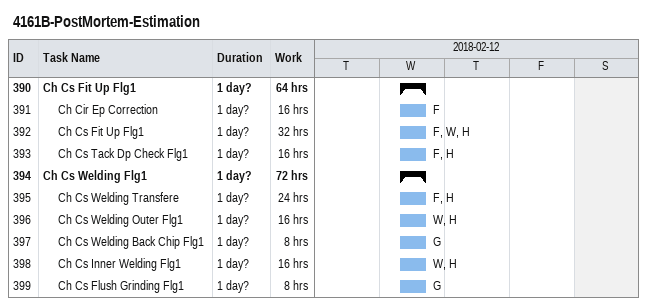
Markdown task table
4161B-PostMortem-Estimation

| ID | Level | Task | Duration | Start | Finish | Resources | Work (h) |
|---|---|---|---|---|---|---|---|
| 390 | 1 | **Ch Cs Fit Up Flg1** | 1d? | 2018-02-14 | 2018-02-14 |  | 64 |
| 391 | 2 | Ch Cir Ep Correction | 1d? | 2018-02-14 | 2018-02-14 | F | 16 |
| 392 | 2 | Ch Cs Fit Up Flg1 | 1d? | 2018-02-14 | 2018-02-14 | F, W, H | 32 |
| 393 | 2 | Ch Cs Tack Dp Check Flg1 | 1d? | 2018-02-14 | 2018-02-14 | F, H | 16 |
| 394 | 1 | **Ch Cs Welding Flg1** | 1d? | 2018-02-14 | 2018-02-14 |  | 72 |
| 395 | 2 | Ch Cs Welding Transfere | 1d? | 2018-02-14 | 2018-02-14 | F, H | 24 |
| 396 | 2 | Ch Cs Welding Outer Flg1 | 1d? | 2018-02-14 | 2018-02-14 | W, H | 16 |
| 397 | 2 | Ch Cs Welding Back Chip Flg1 | 1d? | 2018-02-14 | 2018-02-14 | G | 8 |
| 398 | 2 | Ch Cs Inner Welding Flg1 | 1d? | 2018-02-14 | 2018-02-14 | W, H | 16 |
| 399 | 2 | Ch Cs Flush Grinding Flg1 | 1d? | 2018-02-14 | 2018-02-14 | G | 8 |
